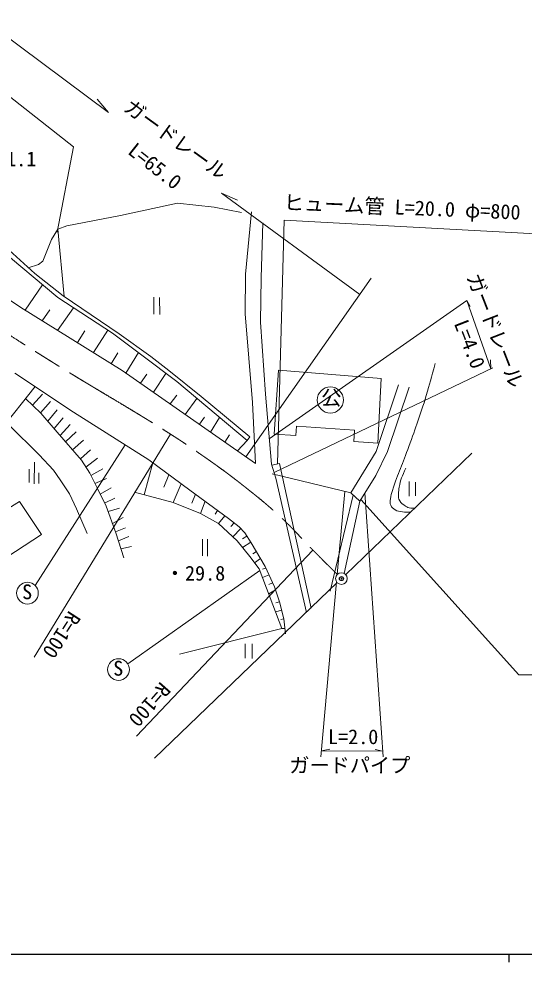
# Model space of a CAD drawing. Units: millimetres, scale not verified. Extents: x 40000 to 680000, y 20000 to 380000.
# Drawn here: x 307266 to 369893, y 204000 to 320963 of the extents above; entities that cross this region are included whole.
import ezdxf
from ezdxf.enums import TextEntityAlignment as Align

# ---------------------------------------------------------------- set-up
doc = ezdxf.new("R2010")
doc.units = ezdxf.units.MM
doc.header["$LTSCALE"] = 1000
doc.header["$PDMODE"] = 32
doc.header["$PDSIZE"] = 500
doc.linetypes.add('CHAIN', pattern=[18.5, 12, -1.5, 3.5, -1.5])
for name, color, linetype, lineweight in [('M-BGD', 7, 'Continuous', 13), ('M-BMK', 2, 'CHAIN', 13), ('M-TTL-BAND', 7, 'Continuous', 25)]:
    doc.layers.add(name, color=color, linetype=linetype, lineweight=lineweight)
doc.layers.add('M-OTRS', color=6, linetype='Continuous')
doc.styles.add('ＭＳ ゴシック', font='')
doc.styles.get('ＭＳ ゴシック').set_extended_font_data('MS Gothic')

msp = doc.modelspace()

# ---------------------------------------------------------------- linework, layer by layer
at = {"layer": 'M-BGD'}
for p, q in [((301314, 322094), (318369, 309361)), ((299803, 316295), (314036, 305114)), ((318369, 309361), (316953, 311024)), ((314036, 305114), (312031, 294534)), ((297192, 300353), (309225, 289375)), ((332366, 299363), (349523, 286784)), ((332366, 299363), (334374, 298472)), ((319845, 296563), (326943, 298122)), ((326943, 298122), (331487, 297617)), ((331487, 297617), (334843, 296949)), ((313193, 295300), (319845, 296563)), ((335346, 289315), (336081, 297032)), ((340153, 296021), (339340, 265777)), ((371358, 294317), (340153, 296021)), ((311292, 293593), (312100, 294898)), ((312100, 294898), (313193, 295300)), ((312100, 294898), (312876, 286524)), ((337525, 295659), (337291, 288832)), ((310253, 290935), (311292, 293593)), ((312090, 286409), (304005, 293170)), ((298874, 290973), (307528, 285159)), ((308431, 290099), (309703, 290489)), ((309703, 290489), (310253, 290935)), ((309225, 289375), (312744, 286613)), ((335312, 284370), (335346, 289315)), ((308051, 284834), (310195, 287994)), ((350943, 288808), (335408, 266675)), ((337291, 288832), (337224, 283353)), ((312744, 286613), (319693, 281921)), ((318862, 281979), (312090, 286409)), ((323988, 286461), (323998, 284343)), ((324701, 286431), (324750, 284293)), ((362785, 286035), (338305, 268892)), ((362785, 286035), (365771, 277577)), ((362785, 286035), (363202, 285300)), ((307528, 285159), (320056, 277375)), ((310141, 283536), (311100, 284878)), ((312069, 282337), (314024, 285144)), ((336214, 273411), (335312, 284370)), ((337224, 283353), (337826, 274433)), ((314522, 280814), (315436, 282294)), ((316503, 279582), (318280, 282359)), ((322500, 279277), (318862, 281979)), ((319693, 281921), (323628, 279114)), ((318722, 278204), (319534, 279562)), ((320536, 277040), (322086, 279584)), ((326835, 275980), (322500, 279277)), ((323628, 279114), (325870, 277377)), ((365771, 277577), (365733, 278696)), ((320056, 277375), (336594, 265848)), ((325870, 277377), (329865, 274155)), ((365996, 277684), (338898, 264705)), ((338903, 269480), (339438, 277410)), ((339438, 277410), (352178, 276385)), ((306760, 277035), (314021, 272201)), ((322353, 275774), (323112, 276896)), ((323948, 274662), (325488, 277005)), ((352178, 276385), (351747, 268367)), ((305034, 269997), (309276, 275360)), ((335548, 268701), (326835, 275980)), ((354306, 275587), (351559, 267314)), ((352939, 267336), (355635, 275310)), ((308097, 273870), (310001, 272060)), ((308968, 273042), (310214, 274445)), ((326034, 273208), (326840, 274283)), ((327899, 271908), (329333, 273893)), ((329865, 274155), (335893, 269121)), ((337826, 274433), (338577, 265746)), ((309927, 272130), (311203, 273504)), ((336594, 265848), (336214, 273411)), ((310001, 272060), (312020, 269714)), ((310843, 271082), (312025, 272465)), ((311621, 270177), (312777, 271495)), ((314021, 272201), (323376, 266277)), ((329638, 270697), (330270, 271595)), ((331034, 269724), (332135, 271552)), ((306025, 270633), (309797, 266896)), ((312381, 269298), (313639, 270683)), ((341680, 270460), (341591, 269287)), ((348867, 269955), (341680, 270460)), ((309144, 241817), (326076, 269461)), ((312020, 269714), (315030, 266249)), ((313053, 268525), (314376, 269753)), ((332801, 268492), (333358, 269368)), ((335893, 269121), (335548, 268701)), ((341591, 269287), (338903, 269480)), ((348792, 268574), (348867, 269955)), ((309276, 250713), (320429, 268143)), ((313916, 267531), (315282, 268728)), ((335548, 268701), (334370, 267399)), ((351747, 268367), (348792, 268574)), ((309797, 266896), (311579, 265011)), ((314897, 266402), (316158, 267540)), ((363414, 267109), (347775, 252060)), ((351559, 267314), (348396, 262191)), ((351492, 264330), (352939, 267336)), ((309205, 265986), (309146, 263324)), ((315030, 266249), (316054, 264616)), ((315576, 265378), (317004, 266501)), ((323857, 265922), (322783, 261951)), ((323376, 266277), (328476, 262512)), ((338577, 265746), (339112, 264009)), ((339590, 265829), (338614, 265629)), ((343489, 247905), (339590, 265829)), ((308552, 265135), (308562, 263492)), ((309740, 264680), (309720, 263333)), ((311579, 265011), (312366, 263823)), ((316054, 264616), (317034, 262641)), ((316194, 264334), (317678, 265165)), ((325864, 264440), (325220, 262904)), ((338642, 264555), (348396, 262191)), ((312366, 263823), (313524, 262056)), ((316681, 263354), (318140, 263974)), ((327388, 263316), (326397, 260993)), ((339112, 264009), (342921, 247337)), ((349509, 261167), (351492, 264330)), ((355653, 263600), (355653, 261759)), ((356439, 263521), (356439, 261819)), ((313524, 262056), (314400, 260214)), ((317034, 262641), (318088, 260532)), ((317343, 262023), (318691, 262816)), ((321608, 262262), (326397, 260993)), ((328476, 262512), (333243, 259015)), ((329154, 262015), (328695, 260899)), ((346738, 252066), (347665, 262368)), ((348396, 262191), (349509, 261167)), ((350149, 262188), (352423, 229462)), ((302793, 258293), (307347, 261125)), ((307347, 261125), (310059, 257016)), ((317897, 260915), (319177, 261515)), ((326397, 260993), (329760, 259634)), ((330339, 261146), (329760, 259634)), ((348699, 261913), (345862, 249980)), ((347599, 252207), (349509, 261167)), ((369238, 239615), (349645, 261384)), ((314400, 260214), (315722, 257141)), ((318088, 260532), (319284, 257251)), ((318331, 259865), (319719, 260286)), ((331888, 260010), (331580, 259536)), ((318866, 258399), (320214, 259148)), ((329760, 259634), (332009, 258387)), ((332793, 259346), (332009, 258387)), ((333243, 259015), (334587, 257983)), ((319247, 257352), (320465, 257844)), ((332009, 258387), (334326, 256226)), ((333953, 258470), (333521, 258006)), ((334781, 257773), (333768, 256746)), ((334587, 257983), (335285, 257226)), ((310059, 257016), (304377, 253336)), ((319284, 257251), (320264, 254133)), ((319607, 256224), (320912, 256798)), ((330024, 256459), (330024, 254381)), ((330647, 256445), (330647, 254321)), ((334326, 256226), (335907, 254288)), ((335526, 256836), (334984, 256470)), ((335285, 257226), (336057, 255979)), ((319919, 255229), (321224, 255544)), ((321833, 232024), (343706, 255097)), ((336007, 256059), (334983, 255421)), ((336057, 255979), (337809, 253039)), ((335907, 254288), (337043, 252774)), ((336702, 254897), (336255, 254643)), ((337216, 254033), (336475, 253532)), ((337043, 252774), (337979, 250391)), ((337894, 252852), (337476, 252727)), ((337809, 253039), (338945, 250544)), ((320757, 240999), (337134, 252544)), ((338277, 252012), (337468, 251691)), ((346729, 251054), (324096, 229275)), ((337979, 250391), (339872, 245357)), ((338723, 251031), (338238, 250825)), ((338945, 250544), (339591, 248695)), ((344702, 229462), (346655, 251145)), ((339074, 250175), (338244, 249684)), ((339591, 248695), (339121, 248548)), ((339591, 248695), (340125, 246580)), ((339854, 247652), (339090, 247436)), ((340125, 246580), (339743, 246497)), ((340125, 246580), (340304, 244709)), ((327179, 242187), (339872, 245357)), ((339872, 245357), (340242, 245352)), ((335322, 243453), (335322, 241691)), ((336193, 243473), (336193, 241658)), ((408812, 239982), (369238, 239615)), ((344770, 230207), (345791, 230401)), ((352376, 230139), (344770, 230207)), ((352376, 230139), (351424, 230361))]:
    msp.add_line(p, q, dxfattribs=at)
for centre, radius in [((345872, 273700), 1619), ((347252, 251557), 726), ((308328, 249754), 1348), ((319619, 240275), 1348)]:
    msp.add_circle(centre, radius, dxfattribs=at)
for points, knots in [([(358869, 278221), (358371, 276312), (358220, 275796), (357758, 274256), (357008, 271757), (356480, 270391), (355600, 267935), (354835, 265804), (354270, 264658), (353580, 262501), (353451, 262096), (353370, 261867), (353313, 261446), (353271, 261135), (353249, 260933), (353372, 260644), (353492, 260365), (353648, 260239), (353907, 260080), (354215, 259891), (354441, 259884), (354798, 259828), (355197, 259764), (355367, 259781), (355833, 259814)], [0, 0, 0, 0, 1, 1, 1, 2, 2, 2, 3, 3, 3, 4, 4, 4, 5, 5, 5, 6, 6, 6, 7, 7, 7, 8, 8, 8, 8]), ([(355214, 265262), (354771, 264218), (354553, 263865), (354412, 262901), (354362, 262560), (354322, 262368), (354326, 262023), (354331, 261694), (354302, 261476), (354471, 261194), (354664, 260873), (354865, 260751), (355182, 260552), (355414, 260407), (355566, 260338), (355837, 260303), (356036, 260277), (356128, 260281), (356350, 260312)], [0, 0, 0, 0, 1, 1, 1, 2, 2, 2, 3, 3, 3, 4, 4, 4, 5, 5, 5, 6, 6, 6, 6])]:
    msp.add_open_spline(points, degree=3, knots=knots, dxfattribs=at)
at = {"layer": 'M-BMK'}
msp.add_open_spline([(263744, 301016), (265821, 300481), (267193, 300181), (269405, 299467), (271433, 298813), (272544, 298367), (274542, 297626), (276329, 296964), (277337, 296610), (279101, 295889), (280704, 295234), (281582, 294817), (283155, 294092), (285756, 292894), (287191, 292174), (289762, 290914), (292064, 289787), (293364, 289176), (295628, 287974), (297766, 286839), (298928, 286136), (301005, 284893), (305676, 282098), (308196, 280374), (312832, 277521), (317989, 274346), (320966, 272710), (326076, 269461), (327615, 268482), (328455, 267900), (329953, 266859), (331848, 265542), (332905, 264795), (334720, 263370), (336769, 261760), (337918, 260851), (339828, 259078), (341418, 257601), (342179, 256641), (343706, 255097), (344935, 253855), (345418, 253373), (346738, 252066)], degree=3, knots=[0, 0, 0, 0, 1, 1, 1, 2, 2, 2, 3, 3, 3, 4, 4, 4, 5, 5, 5, 6, 6, 6, 7, 7, 7, 8, 8, 8, 9, 9, 9, 10, 10, 10, 11, 11, 11, 12, 12, 12, 13, 13, 13, 14, 14, 14, 14], dxfattribs=at)
at = {"layer": 'M-OTRS'}
msp.add_point((347252, 251557), dxfattribs=at)
at = {"layer": 'M-TTL-BAND'}
for p, q in [((40000, 205000), (579000, 205000)), ((368000, 205000), (368000, 204000))]:
    msp.add_line(p, q, dxfattribs=at)

# ---------------------------------------------------------------- texts
at = {"layer": 'M-BGD', "style": 'ＭＳ ゴシック'}
for s, rotation, p in [('ガードレール', 324.147, (319792, 309235)), ('L=65.0', 321.64, (320303, 303893)), ('ヒューム管 L=20.0 φ=800', 357.577, (340053, 296756)), ('ガードレール', 291.371, (362221, 288779)), ('L=4.0', 291.304, (360651, 283008)), ('R=100', 236.908, (313042, 247979)), ('R=100', 228.642, (324436, 239234))]:
    msp.add_text(s, height=1833, rotation=rotation, dxfattribs=at).set_placement(p, align=Align.BOTTOM_LEFT)
for s, p in [('・31.1', (301942, 302127)), ('公', (344743, 272527)), ('・29.8', (325357, 250758)), ('S', (307672, 248451)), ('S', (318963, 238972)), ('L=2.0', (345584, 230480)), ('ガードパイプ', (340784, 226949))]:
    msp.add_text(s, height=1833, dxfattribs=at).set_placement(p, align=Align.BOTTOM_LEFT)

doc.saveas('drawing.dxf')
